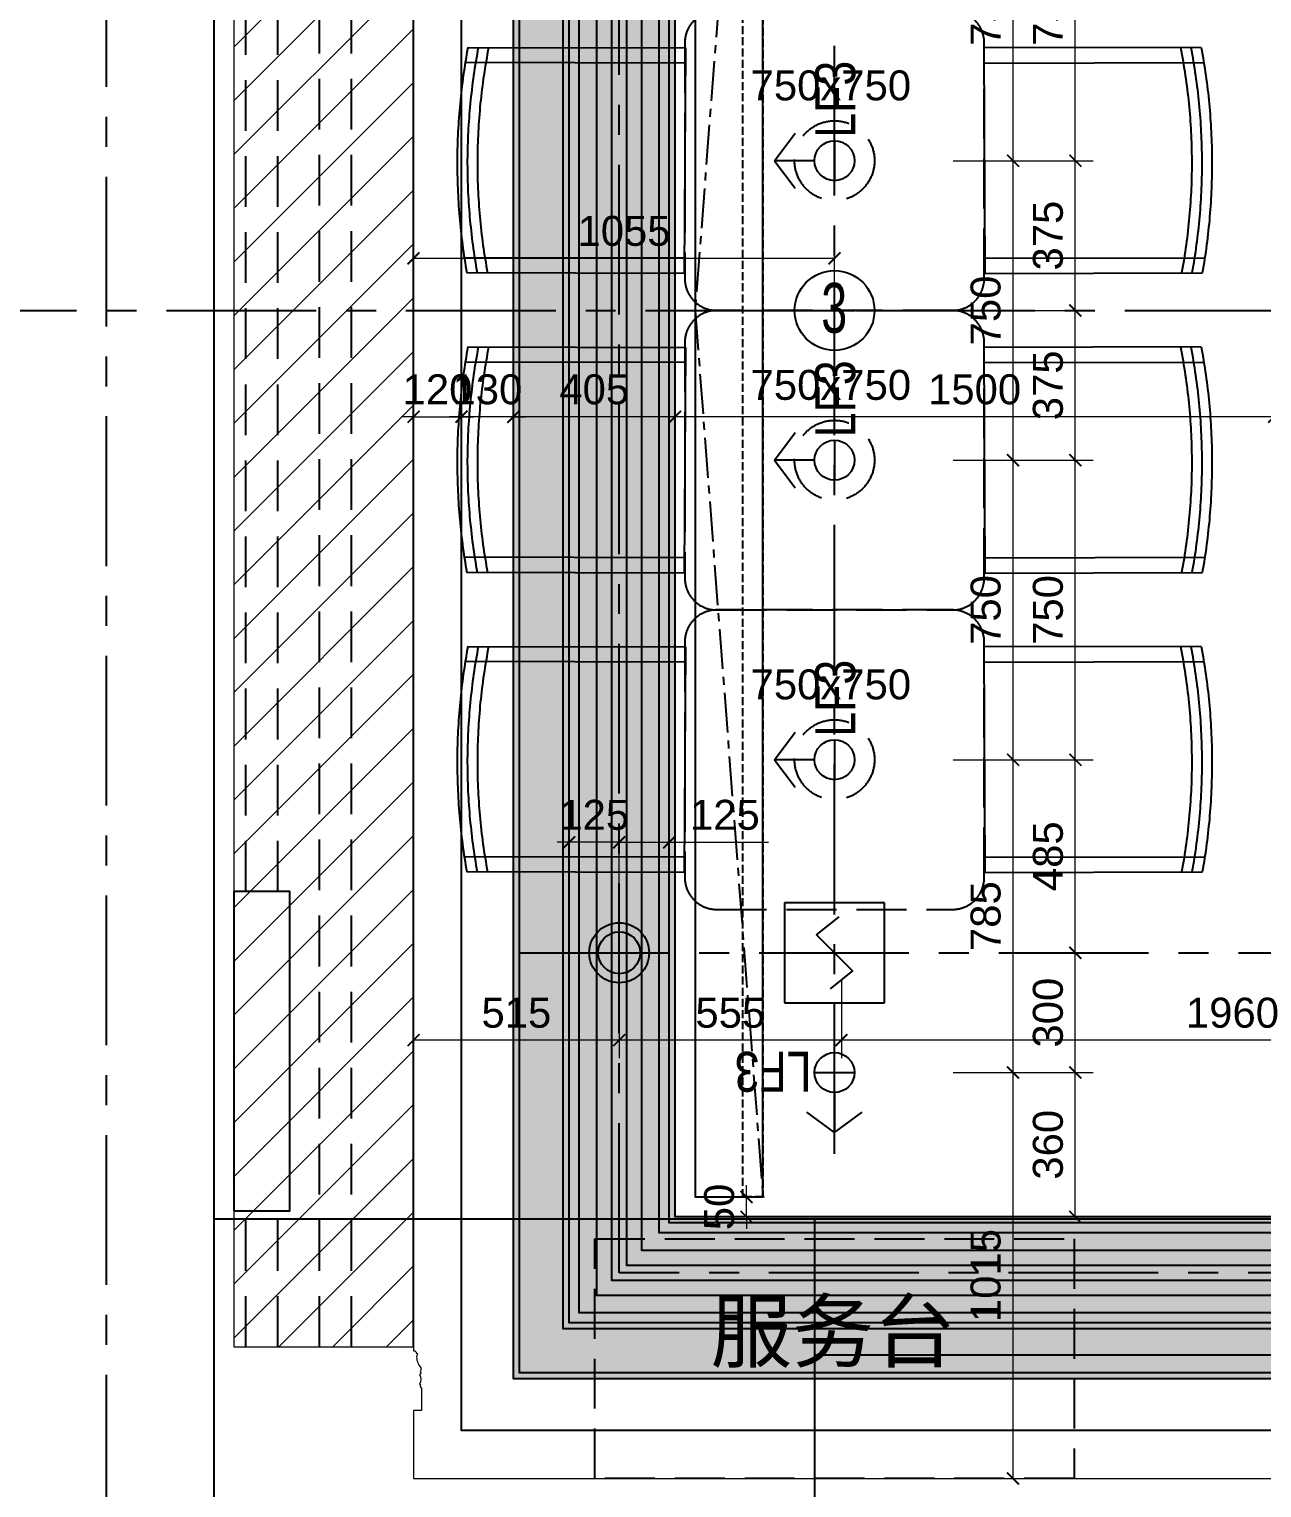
# Model space of a CAD drawing. Header units: millimetres. Extents: x -6033 to 120673, y -4970 to 90533.
# Drawn here: x 48168 to 51254, y 66417 to 70069 of the extents above; entities that cross this region are included whole.
import ezdxf
from ezdxf.enums import TextEntityAlignment as Align

# ---------------------------------------------------------------- set-up
doc = ezdxf.new("R2010")
doc.units = ezdxf.units.MM
for name, pattern in [('I-AR$0$CENTER', [2, 1.25, -0.25, 0.25, -0.25]), ('I-CEILING$0$CENTER', [2, 1.25, -0.25, 0.25, -0.25]), ('I-CEILING$0$DASH', [0.35, 0.25, -0.1]), ('I-PLAN$0$ACAD_ISO02W100', [15, 12, -3]), ('I-PLAN$0$CENTER', [2, 1.25, -0.25, 0.25, -0.25]), ('I-PLAN$0$DASH', [0.35, 0.25, -0.1]), ('I-PLAN$0$DASHED', [19.05, 12.7, -6.35]), ('I-PLAN$0$HIDDEN2', [0.1875, 0.125, -0.0625])]:
    doc.linetypes.add(name, pattern=pattern)
doc.layers.get('DefPoints').update_dxf_attribs({"color": 250})
for name, color, linetype, lineweight in [('_ACM-A-ANNO-DIMS', 2, 'Continuous', 9), ('_ACM-A-ANNO-DIMS-a', 2, 'Continuous', 18), ('_ACM-A-ANNO-DIMS-b', 2, 'Continuous', 18), ('I-AR$0$GZET_COL_GRID_1-200_轴线', 8, 'I-AR$0$CENTER', 25), ('I-AR$0$I-SCOPE', 252, 'Continuous', 35), ('I-CEILING$0$_ACM-A-DETL', 7, 'Continuous', 9), ('I-CEILING$0$_ACM-A-HACH', 251, 'Continuous', 9), ('I-PLAN$0$I-PL-WALL-FHINISH', 73, 'Continuous', 13)]:
    doc.layers.add(name, color=color, linetype=linetype, lineweight=lineweight)
for name, color, linetype in [('I-AR$0$D-BASE-WALL', 4, 'Continuous'), ('I-AR$0$I-stairs', 2, 'Continuous'), ('I-CEILING$0$0-LIGHT-RC', 1, 'Continuous'), ('I-CEILING$0$0-LIGHT-TXT', 90, 'Continuous'), ('I-CEILING$0$EQUIP-消防', 3, 'Continuous'), ('I-CEILING$0$EQUIP_喷头', 90, 'Continuous'), ('I-CEILING$0$I-GRID', 252, 'I-CEILING$0$CENTER'), ('I-CEILING$0$I-RCP', 2, 'Continuous'), ('I-CEILING$0$I-RCP-AIR', 64, 'Continuous'), ('I-CEILING$0$I-RCP-COVER', 10, 'Continuous'), ('I-CEILING$0$I-RCP-REF', 3, 'Continuous'), ('I-PLAN$0$FURN', 1, 'Continuous'), ('I-PLAN$0$I-GRID', 252, 'I-PLAN$0$CENTER'), ('I-PLAN$0$I-PL-FURN', 1, 'I-PLAN$0$DASH'), ('I-PLAN$0$I-PL-IDS-MILL', 40, 'Continuous'), ('I-PLAN$0$I-PL-LIGHT', 1, 'I-PLAN$0$HIDDEN2'), ('I-PLAN$0$ID-TEXT-HEADING-3', 3, 'Continuous'), ('I-PLAN$0$P-平面活动家具', 1, 'Continuous')]:
    doc.layers.add(name, color=color, linetype=linetype)
doc.styles.add('_ACM-G-NOTES', font='arial.ttf')
doc.styles.add('I-CEILING$0$_TEL_ATTDEF', font='GBENOR', dxfattribs={"width": 0.8, "height": 3, "bigfont": 'GBCBIG'})
doc.styles.add('I-CEILING$0$hztxt', font='ROS.shx', dxfattribs={"width": 0.7, "bigfont": 'HZTXT.shx'})
doc.styles.add('I-CEILING$0$I-CEILING$0$ar', font='arial.ttf', dxfattribs={"width": 0.8})
doc.styles.add('I-CEILING$0$I-CEILING$0$I-CEILING$0$ar', font='arial.ttf', dxfattribs={"width": 0.8})
doc.styles.add('I-CEILING$0$Standard', font='arial.ttf')
doc.styles.add('I-CEILING$0$黑体', font='simhei.ttf', dxfattribs={"height": 600})
doc.styles.add('I-PLAN$0$Arial', font='ARIALUNI.ttf')
doc.dimstyles.new('_ACM-DIM-A_30', dxfattribs={"dimscale": 30, "dimtxt": 2.5, "dimasz": 1, "dimexe": 1.5, "dimexo": 1, "dimgap": 1, "dimtad": 1, "dimdec": 0, "dimrnd": 5, "dimzin": 1, "dimdsep": 46, "dimtxsty": '_ACM-G-NOTES', "dimblk": 'ARCHTICK', "dimcen": 2.5, "dimclrd": 256, "dimclre": 256, "dimclrt": 256, "dimadec": 3, "dimazin": 0, "dimtfac": 1, "dimtdec": 0, "dimtix": 1, "dimtmove": 0, "dimatfit": 3, "dimldrblk": 'DOTSMALL', "dimfxl": 5, "dimfxlon": 1, "dimlwd": 18, "dimlwe": 18, "dimarcsym": 0})

# ---------------------------------------------------------------- blocks, each defined once
blk = doc.blocks.new('I-AR$0$海龙_1211170131')
at = {"layer": 'I-AR$0$GZET_COL_GRID_1-200_轴线', "ltscale": 300}
blk.add_line((48135, 86275), (48135, 59995), dxfattribs=at)
blk = doc.blocks.new('I-AR')
at = {"layer": 'I-AR$0$I-SCOPE'}
h = blk.add_hatch(dxfattribs=at)
h.set_pattern_fill('ANSI31', color=256, scale=200)
h.paths.add_polyline_path([(63300, 72640), (66630, 72640), (66630, 70889.4), (90600, 70890), (90600, 66390), (96650, 66390), (96650, 24876.4), (18340, 24876.4), (18340, 66390), (48090, 66390), (48090, 72640), (51400, 72640), (51400, 72649.9), (52869.5, 72649.9), (52869.5, 72640), (55240, 72640), (55240, 72790), (59460, 72790), (59460, 72640), (61830.5, 72640), (61830.5, 72649.9), (63300, 72649.9)], flags=16)
h.paths.add_polyline_path([(7330, 0), (7330, -1770), (11180, -1770), (11180, 0), (18450, 0), (18450, 2900), (27550, 2900), (27550, 18090), (37037.3, 18090), (37037.3, 17350), (96200, 17350), (96200, 18120), (114640, 18120), (114640, 84500), (0, 84500), (0, 0)])
at = {"layer": 'I-AR$0$D-BASE-WALL'}
blk.add_line((48630, 70870), (48630, 66390), dxfattribs=at)
at = {"layer": 'I-AR$0$I-stairs'}
for p, q in [((48630, 67090), (66100, 67090)), ((50135, 66390), (50135, 67090)), ((50135, 66750), (53295, 66750))]:
    blk.add_line(p, q, dxfattribs=at)
at = {"layer": 'I-AR$0$GZET_COL_GRID_1-200_轴线'}
blk.add_blockref('I-AR$0$海龙_1211170131', (225, 225), dxfattribs=at)
blk = doc.blocks.new('I-PLAN$0$091116-BRASSERIE$0$Floor_03$0$Y_03_Floor$0$3rd-Floor-rest$0$A$C41AE3FBC')
at = {"layer": 'I-PLAN$0$I-PL-FURN', "ltscale": 500}
for p, q in [((-9.62, -6), (-9.62, 15.76)), ((9.62, -6.06), (9.62, 15.7))]:
    blk.add_line(p, q, dxfattribs=at)
blk.add_lwpolyline([(11.12, 15.38), (11.12, -6.06), (-11.12, -6), (-11.12, 15.44)], dxfattribs=at)
for centre, radius, start, end in [((-0.15, -45.9), 62.31, 79.5796, 100.1371), ((-0.15, -45.25), 60.66, 79.2974, 100.4193), ((-0.14, -44.6), 59.02, 78.9991, 100.7176)]:
    blk.add_arc(centre, radius, start, end, dxfattribs=at)
blk = doc.blocks.new('I-PLAN')
at = {"layer": 'I-PLAN$0$I-GRID', "ltscale": 300}
blk.add_lwpolyline([(47311.1, 69365), (67518.9, 69365)], dxfattribs=at)
at = {"layer": 'I-PLAN$0$I-PL-FURN', "ltscale": 500}
for points in [[(49889.2, 69365), (50479.2, 69365, 0.414214), (50559.2, 69445), (50559.2, 70035, 0.414214), (50479.2, 70115), (49889.2, 70115, 0.414214), (49809.2, 70035), (49809.2, 69445, 0.414214)], [(49889.2, 68615), (50479.2, 68615, 0.414214), (50559.2, 68695), (50559.2, 69285, 0.414214), (50479.2, 69365), (49889.2, 69365, 0.414214), (49809.2, 69285), (49809.2, 68695, 0.414214)], [(49889.2, 67865), (50479.2, 67865, 0.414214), (50559.2, 67945), (50559.2, 68535, 0.414214), (50479.2, 68615), (49889.2, 68615, 0.414214), (49809.2, 68535), (49809.2, 67945, 0.414214)]]:
    blk.add_lwpolyline(points, format="xyb", close=True, dxfattribs=at)
blk.add_lwpolyline([(50784.2, 66440), (49584.2, 66440), (49584.2, 67040), (50784.2, 67040)], close=True, dxfattribs=at)
at = {"layer": 'I-PLAN$0$I-PL-IDS-MILL'}
blk.add_lwpolyline([(49129.9, 66770), (49129.9, 71960)], dxfattribs=at)
blk.add_lwpolyline([(48680, 67110), (48820, 67110), (48820, 67910), (48680, 67910)], close=True, dxfattribs=at)
at = {"layer": 'I-PLAN$0$I-PL-LIGHT', "linetype": 'I-PLAN$0$DASHED', "ltscale": 10}
for p, q in [((48894.8, 66770), (48894.8, 71960)), ((48974.8, 66770), (48974.8, 71960)), ((48709.8, 67910), (48709.8, 70820)), ((48789.8, 67910), (48789.8, 70820)), ((48709.8, 66770), (48709.8, 67110)), ((48789.8, 66770), (48789.8, 67110))]:
    blk.add_line(p, q, dxfattribs=at)
for centre in [(50184.2, 69740), (50184.2, 68990), (50184.2, 68240)]:
    blk.add_circle(centre, 100, dxfattribs=at)
at = {"layer": 'I-PLAN$0$I-PL-WALL-FHINISH'}
blk.add_lwpolyline([(48680, 70820), (48680, 66770), (49129.9, 66770), (49129.9, 66760), (49133.9, 66760, 0.262247), (49136.9, 66756.4), (49136.9, 66754, -0.824383), (49137.9, 66748.1, 0.186128), (49146.5, 66719.8, -0.282378), (49147, 66707.5, -0.636149), (49145, 66700.4, -0.284819), (49145, 66676.5, -0.623496), (49147, 66671.8, 0.37825), (49150, 66667), (49150, 66610), (49130, 66610), (49130, 66440)], format="xyb", dxfattribs=at)
blk.add_lwpolyline([(49130, 66440), (51415, 66440)], dxfattribs=at)
at = {"layer": 'I-PLAN$0$P-平面活动家具', "yscale": 25.39999999990686}
for p, xscale, zscale, rotation in [((49656.1, 69740.4), 25.39999999990686, 25.39999999990686, 89.85835853881424), ((50712.4, 69740.4), -25.39999999990686, 25.39999999990687, 270.1416414611858), ((49656.1, 68990.4), 25.39999999990686, 25.39999999990686, 89.85835853881424), ((50712.4, 68990.4), -25.39999999990686, 25.39999999990687, 270.1416414611858), ((49656.1, 68240.4), 25.39999999990686, 25.39999999990686, 89.85835853881424), ((50712.4, 68240.4), -25.39999999990686, 25.39999999990687, 270.1416414611858)]:
    blk.add_blockref('I-PLAN$0$091116-BRASSERIE$0$Floor_03$0$Y_03_Floor$0$3rd-Floor-rest$0$A$C41AE3FBC', p, dxfattribs=dict(at, xscale=xscale, zscale=zscale, rotation=rotation))
at = {"layer": 'I-PLAN$0$FURN', "linetype": 'I-PLAN$0$ACAD_ISO02W100', "char_height": 75, "attachment_point": 1, "style": 'I-PLAN$0$Arial'}
for insert in [(49974, 69966.2), (49974, 69216.2), (49974, 68466.2)]:
    blk.add_mtext_dynamic_manual_height_columns('750x750', width=181404.2, gutter_width=600, heights=[131.5], dxfattribs=dict(at, insert=insert))
at = {"layer": 'I-PLAN$0$ID-TEXT-HEADING-3', "insert": (49873.5, 66883.8), "char_height": 150, "attachment_point": 1, "style": 'I-PLAN$0$Arial'}
blk.add_mtext_dynamic_manual_height_columns('{\\fArial Unicode MS|b0|i0|c134|p34;服务台}', width=151170.167, gutter_width=500, heights=[109.5], dxfattribs=at)
blk = doc.blocks.new('I-CEILING$0$K_09291619781205193186')
at = {"layer": 'I-CEILING$0$0-LIGHT-RC'}
for p, q in [((0, 150), (-69.1, 98.8)), ((0, 50), (0, 150)), ((0, 150), (69.1, 98.8)), ((50, 0), (-50, 0))]:
    blk.add_line(p, q, dxfattribs=at)
blk.add_circle((0, 0), 50, dxfattribs=at)
at = {"layer": 'I-CEILING$0$0-LIGHT-TXT', "style": 'I-CEILING$0$I-CEILING$0$ar', "width": 0.8}
blk.add_text('LF3', height=100, dxfattribs=at).set_placement((57.6, -52))
blk = doc.blocks.new('I-CEILING$0$I-CEILING$0$K_09291619781205193186')
at = {"layer": 'I-CEILING$0$0-LIGHT-RC'}
for p, q in [((0, 150), (-69.1, 98.8)), ((0, 50), (0, 150)), ((0, 150), (69.1, 98.8)), ((50, 0), (-50, 0))]:
    blk.add_line(p, q, dxfattribs=at)
blk.add_circle((0, 0), 50, dxfattribs=at)
at = {"layer": 'I-CEILING$0$0-LIGHT-TXT', "style": 'I-CEILING$0$I-CEILING$0$I-CEILING$0$ar', "width": 0.8}
blk.add_text('LF3', height=100, dxfattribs=at).set_placement((57.6, -52))
blk = doc.blocks.new('I-CEILING$0$R626')
for p, q in [((-250, 250), (-250, -250)), ((250, 250), (-250, 250)), ((250, -250), (250, 250)), ((-90, 90), (22.5, 180)), ((0, 0), (-90, 90)), ((0, 0), (90, -90)), ((90, -90), (-22.5, -180)), ((-250, -250), (250, -250))]:
    blk.add_line(p, q)
at = {"style": 'I-CEILING$0$Standard', "flags": 1}
blk.add_attdef('A', text='', height=0.009, dxfattribs=at).set_placement((0, 0), align=Align.MIDDLE_CENTER)
blk = doc.blocks.new('I-CEILING$0$A$C81734cc7')
at = {"layer": 'I-CEILING$0$_ACM-A-DETL'}
h = blk.add_hatch(color=256, dxfattribs=at)
edge = h.paths.add_edge_path()
edge.add_arc((0, 0), 52.5, 0, 360)
for radius in [75, 52.5]:
    blk.add_circle((0, 0), radius)
blk = doc.blocks.new('I-CEILING$0$$equip_U$00000441(DESKTOP-CO1PE1H)')
blk.add_circle((0, 0), 0.4)
at = {"color": 1, "style": 'I-CEILING$0$hztxt', "width": 0.7}
blk.add_text('3', height=0.5, dxfattribs=at).set_placement((-0.003, 0.027), align=Align.MIDDLE)
blk = doc.blocks.new('I-CEILING')
at = {"layer": 'I-CEILING$0$_ACM-A-HACH'}
h = blk.add_hatch(dxfattribs=at)
h.set_pattern_fill('AR-SAND', color=256, scale=2.5)
h.paths.add_polyline_path([(49785, 71635), (65255, 71635), (65255, 67095), (49785, 67095)], flags=16)
h.paths.add_polyline_path([(49380, 72040), (65660, 72040), (65660, 66690), (49380, 66690)])
h = blk.add_hatch(dxfattribs=at)
h.set_pattern_fill('ANSI31', color=256, scale=30)
h.set_pattern_definition([(45, (449664.61, 625379.94), (-67.351921, 67.351921), [])])
h.paths.add_polyline_path([(48680, 71620), (48820, 71620), (48820, 70820), (48680, 70820), (48679.9, 66770), (49129.9, 66770), (49130, 71960), (48680, 71960)])
blk.add_lwpolyline([(48680, 71620), (48820, 71620), (48820, 70820), (48680, 70820), (48679.9, 66770), (49129.9, 66770), (49130, 71960), (48680, 71960), (48680, 71620)], dxfattribs=at)
at = {"layer": 'I-CEILING$0$I-GRID', "ltscale": 300}
for p, q in [((50184.2, 67252.8), (50184.2, 71689)), ((49395.4, 67756.6), (65155.5, 67756.6))]:
    blk.add_line(p, q, dxfattribs=at)
blk.add_lwpolyline([(49645, 71775), (65395, 71775), (65395, 66955), (49645, 66955)], close=True, dxfattribs=at)
at = {"layer": 'I-CEILING$0$I-RCP'}
blk.add_lwpolyline([(49250, 72170), (65790, 72170), (65790, 66560), (49250, 66560)], close=True, dxfattribs=at)
at = {"layer": 'I-CEILING$0$I-RCP-AIR'}
for points in [[(49545, 71875), (65495, 71875), (65495, 66855), (49545, 66855)], [(49588.7, 71831.3), (65451.3, 71831.3), (65451.3, 66898.7), (49588.7, 66898.7)], [(49626.3, 71793.7), (65413.7, 71793.7), (65413.7, 66936.3), (49626.3, 66936.3)], [(49663.8, 71756.2), (65376.2, 71756.2), (65376.2, 66973.8), (49663.8, 66973.8)], [(49701.3, 71718.7), (65338.7, 71718.7), (65338.7, 67011.3), (49701.3, 67011.3)], [(49745, 71675), (65295, 71675), (65295, 67055), (49745, 67055)]]:
    blk.add_lwpolyline(points, close=True, dxfattribs=at)
at = {"layer": 'I-CEILING$0$I-RCP-AIR', "linetype": 'I-CEILING$0$CENTER', "ltscale": 80}
blk.add_lwpolyline([(50005, 71585), (49835, 69365), (50005, 67145)], dxfattribs=at)
at = {"layer": 'I-CEILING$0$I-RCP-AIR', "color": 8, "linetype": 'I-CEILING$0$DASH', "ltscale": 80}
blk.add_lwpolyline([(49955, 71585), (50005, 71585), (50005, 67145), (49955, 67145)], close=True, dxfattribs=at)
at = {"layer": 'I-CEILING$0$I-RCP-COVER'}
for points in [[(49380, 72040), (65660, 72040), (65660, 66690), (49380, 66690)], [(49395, 72025), (65645, 72025), (65645, 66705), (49395, 66705)], [(49505, 71915), (65535, 71915), (65535, 66815), (49505, 66815)], [(49520, 71900), (65520, 71900), (65520, 66830), (49520, 66830)], [(49770, 71650), (65270, 71650), (65270, 67080), (49770, 67080)], [(49785, 71635), (65255, 71635), (65255, 67095), (49785, 67095)], [(50005, 71585), (49835, 71585), (49835, 67145), (50005, 67145)]]:
    blk.add_lwpolyline(points, close=True, dxfattribs=at)
for name, p, rotation in [('I-CEILING$0$K_09291619781205193186', (50184.2, 69740), 90), ('I-CEILING$0$K_09291619781205193186', (50184.2, 68990), 90), ('I-CEILING$0$K_09291619781205193186', (50184.2, 68240), 90), ('I-CEILING$0$I-CEILING$0$K_09291619781205193186', (50184.2, 67456.6), 180)]:
    blk.add_blockref(name, p, dxfattribs=dict(rotation=rotation))
at = {"layer": 'I-CEILING$0$EQUIP-消防', "xscale": 0.5, "yscale": 0.5, "zscale": 0.5}
blk.add_blockref('I-CEILING$0$R626', (50184.2, 67756.6), dxfattribs=at)
at = {"layer": 'I-CEILING$0$EQUIP_喷头'}
blk.add_blockref('I-CEILING$0$A$C81734cc7', (49645, 67756.6), dxfattribs=at)
at = {"layer": 'I-CEILING$0$I-RCP-REF', "color": 1, "linetype": 'Continuous'}
ref = blk.add_blockref('I-CEILING$0$$equip_U$00000441(DESKTOP-CO1PE1H)', (50184.2, 69364.9), dxfattribs=dict(at, xscale=249.9999999999999, yscale=249.9999999999999, zscale=249.9999999999999))
ref.add_attrib('$TEXT$', 'REMARK', dxfattribs={"layer": 'I-CEILING$0$0-LIGHT-RC', "color": 7, "height": 0.005, "style": 'I-CEILING$0$_TEL_ATTDEF'}).set_placement((50184.2, 69364.9), align=Align.MIDDLE_CENTER)
at = {"layer": 'I-CEILING$0$I-RCP-AIR', "style": 'I-CEILING$0$黑体'}
for tag, p in [('R', (61966.4, 71748.9)), ('R', (61966.4, 66925.2)), ('R', (51736.1, 63924.8)), ('R', (62976.1, 63924.8)), ('S', (56433.6, 63065))]:
    blk.add_attdef(tag, text='', height=100, dxfattribs=at).set_placement(p, align=Align.MIDDLE_CENTER)
blk = doc.blocks.new('_ArchTick')
at = {"color": 2, "linetype": 'ByBlock', "const_width": 0.15}
blk.add_lwpolyline([(-0.5, -0.5), (0.5, 0.5)], dxfattribs=at)
blk = doc.blocks.new('*D50')
at = {"layer": '_ACM-A-ANNO-DIMS', "lineweight": 18, "transparency": 16777216}
for p, q in [((49380, 69248.8), (49380, 69053.8)), ((49785, 69248.8), (49785, 69053.8)), ((49785, 69098.8), (49380, 69098.8))]:
    blk.add_line(p, q, dxfattribs=at)
at = {"layer": 'DefPoints', "color": 0, "transparency": 16777216}
for p in [(49380, 69365), (49785, 69365), (49380, 69098.8)]:
    blk.add_point(p, dxfattribs=at)
at = {"layer": '_ACM-A-ANNO-DIMS', "lineweight": 18, "transparency": 16777216, "xscale": 30, "yscale": 30, "zscale": 30, "rotation": 180}
blk.add_blockref('_ArchTick', (49380, 69098.8), dxfattribs=at)
at = {"layer": '_ACM-A-ANNO-DIMS', "lineweight": 18, "transparency": 16777216, "xscale": 30, "yscale": 30, "zscale": 30}
blk.add_blockref('_ArchTick', (49785, 69098.8), dxfattribs=at)
at = {"layer": '_ACM-A-ANNO-DIMS', "transparency": 16777216, "insert": (49582.5, 69167.1), "char_height": 75, "attachment_point": 5, "style": '_ACM-G-NOTES'}
blk.add_mtext('405', dxfattribs=at)
blk = doc.blocks.new('_DotSmall')
at = {"color": 0, "linetype": 'ByBlock', "const_width": 0.5}
blk.add_lwpolyline([(-0.0625, 0, 1), (0.0625, 0, 1)], format="xyb", close=True, dxfattribs=at)
blk = doc.blocks.new('*D51')
at = {"layer": '_ACM-A-ANNO-DIMS', "lineweight": 18, "transparency": 16777216}
for p, q in [((49785, 69248.8), (49785, 69053.8)), ((51285, 69248.8), (51285, 69053.8)), ((51285, 69098.8), (49785, 69098.8))]:
    blk.add_line(p, q, dxfattribs=at)
at = {"layer": 'DefPoints', "color": 0, "transparency": 16777216}
for p in [(49785, 69365), (51285, 69365), (49785, 69098.8)]:
    blk.add_point(p, dxfattribs=at)
at = {"layer": '_ACM-A-ANNO-DIMS', "lineweight": 18, "transparency": 16777216, "xscale": 30, "yscale": 30, "zscale": 30, "rotation": 180}
blk.add_blockref('_ArchTick', (49785, 69098.8), dxfattribs=at)
at = {"layer": '_ACM-A-ANNO-DIMS', "lineweight": 18, "transparency": 16777216, "xscale": 30, "yscale": 30, "zscale": 30}
blk.add_blockref('_ArchTick', (51285, 69098.8), dxfattribs=at)
at = {"layer": '_ACM-A-ANNO-DIMS', "transparency": 16777216, "insert": (50535, 69167.1), "char_height": 75, "attachment_point": 5, "style": '_ACM-G-NOTES'}
blk.add_mtext('1500', dxfattribs=at)
blk = doc.blocks.new('*D77')
at = {"layer": '_ACM-A-ANNO-DIMS', "lineweight": 18, "transparency": 16777216}
for p, q in [((49130, 69248.8), (49130, 69053.8)), ((49250, 69248.8), (49250, 69053.8)), ((49130, 69098.8), (49100, 69098.8)), ((49130, 69098.8), (49250, 69098.8)), ((49250, 69098.8), (49280, 69098.8))]:
    blk.add_line(p, q, dxfattribs=at)
at = {"layer": 'DefPoints', "color": 0, "transparency": 16777216}
for p in [(49130, 69365), (49250, 69365), (49250, 69098.8)]:
    blk.add_point(p, dxfattribs=at)
at = {"layer": '_ACM-A-ANNO-DIMS', "lineweight": 18, "transparency": 16777216, "xscale": 30, "yscale": 30, "zscale": 30}
blk.add_blockref('_ArchTick', (49130, 69098.8), dxfattribs=at)
at = {"layer": '_ACM-A-ANNO-DIMS', "lineweight": 18, "transparency": 16777216, "xscale": 30, "yscale": 30, "zscale": 30, "rotation": 180}
blk.add_blockref('_ArchTick', (49250, 69098.8), dxfattribs=at)
at = {"layer": '_ACM-A-ANNO-DIMS', "transparency": 16777216, "insert": (49190, 69167.1), "char_height": 75, "attachment_point": 5, "style": '_ACM-G-NOTES'}
blk.add_mtext('120', dxfattribs=at)
blk = doc.blocks.new('*D228')
at = {"layer": '_ACM-A-ANNO-DIMS-a', "lineweight": 18, "transparency": 16777216}
for p, q in [((50481.2, 68990), (50676.2, 68990)), ((50631.2, 68240), (50631.2, 68990)), ((50481.2, 68240), (50676.2, 68240))]:
    blk.add_line(p, q, dxfattribs=at)
at = {"layer": 'DefPoints', "color": 0, "transparency": 16777216}
for p in [(50172.9, 68990), (50631.2, 68990), (50184.2, 68240)]:
    blk.add_point(p, dxfattribs=at)
at = {"layer": '_ACM-A-ANNO-DIMS-a', "lineweight": 18, "transparency": 16777216, "xscale": 30, "yscale": 30, "zscale": 30}
for p, rotation in [((50631.2, 68990), 90), ((50631.2, 68240), 270)]:
    blk.add_blockref('_ArchTick', p, dxfattribs=dict(at, rotation=rotation))
at = {"layer": '_ACM-A-ANNO-DIMS-a', "transparency": 16777216, "insert": (50562.9, 68615), "char_height": 75, "attachment_point": 5, "rotation": 90, "style": '_ACM-G-NOTES'}
blk.add_mtext('750', dxfattribs=at)
blk = doc.blocks.new('*D225')
at = {"layer": '_ACM-A-ANNO-DIMS-a', "lineweight": 18, "transparency": 16777216}
for p, q in [((50481.2, 67456.6), (50676.2, 67456.6)), ((50631.2, 66440), (50631.2, 67456.6)), ((50481.2, 66440), (50676.2, 66440))]:
    blk.add_line(p, q, dxfattribs=at)
at = {"layer": 'DefPoints', "color": 0, "transparency": 16777216}
for p in [(50184.2, 67456.6), (50631.2, 67456.6), (50138.6, 66440)]:
    blk.add_point(p, dxfattribs=at)
at = {"layer": '_ACM-A-ANNO-DIMS-a', "lineweight": 18, "transparency": 16777216, "xscale": 30, "yscale": 30, "zscale": 30}
for p, rotation in [((50631.2, 67456.6), 90), ((50631.2, 66440), 270)]:
    blk.add_blockref('_ArchTick', p, dxfattribs=dict(at, rotation=rotation))
at = {"layer": '_ACM-A-ANNO-DIMS-a', "transparency": 16777216, "insert": (50562.9, 66948.3), "char_height": 75, "attachment_point": 5, "rotation": 90, "style": '_ACM-G-NOTES'}
blk.add_mtext('1015', dxfattribs=at)
blk = doc.blocks.new('*D229')
at = {"layer": '_ACM-A-ANNO-DIMS-a', "lineweight": 18, "transparency": 16777216}
for p, q in [((49130, 69345.5), (49130, 69540.5)), ((50184.2, 69345.5), (50184.2, 69540.5)), ((50184.2, 69495.5), (49130, 69495.5))]:
    blk.add_line(p, q, dxfattribs=at)
at = {"layer": 'DefPoints', "color": 0, "transparency": 16777216}
for p in [(49130, 69495.5), (49130, 68699.6), (50184.2, 68615)]:
    blk.add_point(p, dxfattribs=at)
at = {"layer": '_ACM-A-ANNO-DIMS-a', "lineweight": 18, "transparency": 16777216, "xscale": 30, "yscale": 30, "zscale": 30, "rotation": 180}
blk.add_blockref('_ArchTick', (49130, 69495.5), dxfattribs=at)
at = {"layer": '_ACM-A-ANNO-DIMS-a', "lineweight": 18, "transparency": 16777216, "xscale": 30, "yscale": 30, "zscale": 30}
blk.add_blockref('_ArchTick', (50184.2, 69495.5), dxfattribs=at)
at = {"layer": '_ACM-A-ANNO-DIMS-a', "transparency": 16777216, "insert": (49657.1, 69563.8), "char_height": 75, "attachment_point": 5, "style": '_ACM-G-NOTES'}
blk.add_mtext('1055', dxfattribs=at)
blk = doc.blocks.new('*D226')
at = {"layer": '_ACM-A-ANNO-DIMS-a', "lineweight": 18, "transparency": 16777216}
for p, q in [((50481.2, 68240), (50676.2, 68240)), ((50631.2, 67456.6), (50631.2, 68240)), ((50481.2, 67456.6), (50676.2, 67456.6))]:
    blk.add_line(p, q, dxfattribs=at)
at = {"layer": 'DefPoints', "color": 0, "transparency": 16777216}
for p in [(50184.2, 68240), (50631.2, 68240), (50184.2, 67456.6)]:
    blk.add_point(p, dxfattribs=at)
at = {"layer": '_ACM-A-ANNO-DIMS-a', "lineweight": 18, "transparency": 16777216, "xscale": 30, "yscale": 30, "zscale": 30}
for p, rotation in [((50631.2, 68240), 90), ((50631.2, 67456.6), 270)]:
    blk.add_blockref('_ArchTick', p, dxfattribs=dict(at, rotation=rotation))
at = {"layer": '_ACM-A-ANNO-DIMS-a', "transparency": 16777216, "insert": (50562.9, 67848.3), "char_height": 75, "attachment_point": 5, "rotation": 90, "style": '_ACM-G-NOTES'}
blk.add_mtext('785', dxfattribs=at)
blk = doc.blocks.new('*D271')
at = {"layer": '_ACM-A-ANNO-DIMS-b', "lineweight": 18, "transparency": 16777216}
for p, q in [((50637.2, 67756.6), (50832.2, 67756.6)), ((50787.2, 67456.6), (50787.2, 67756.6)), ((50637.2, 67456.6), (50832.2, 67456.6))]:
    blk.add_line(p, q, dxfattribs=at)
at = {"layer": 'DefPoints', "color": 0, "transparency": 16777216}
for p in [(50184.2, 67756.6), (50787.2, 67756.6), (50184.2, 67456.6)]:
    blk.add_point(p, dxfattribs=at)
at = {"layer": '_ACM-A-ANNO-DIMS-b', "lineweight": 18, "transparency": 16777216, "xscale": 30, "yscale": 30, "zscale": 30}
for p, rotation in [((50787.2, 67756.6), 90), ((50787.2, 67456.6), 270)]:
    blk.add_blockref('_ArchTick', p, dxfattribs=dict(at, rotation=rotation))
at = {"layer": '_ACM-A-ANNO-DIMS-b', "transparency": 16777216, "insert": (50718.9, 67606.6), "char_height": 75, "attachment_point": 5, "rotation": 90, "style": '_ACM-G-NOTES'}
blk.add_mtext('300', dxfattribs=at)
blk = doc.blocks.new('*D270')
at = {"layer": '_ACM-A-ANNO-DIMS-b', "lineweight": 18, "transparency": 16777216}
for p, q in [((50637.2, 67456.6), (50832.2, 67456.6)), ((50787.2, 67095), (50787.2, 67456.6)), ((50637.2, 67095), (50832.2, 67095))]:
    blk.add_line(p, q, dxfattribs=at)
at = {"layer": 'DefPoints', "color": 0, "transparency": 16777216}
for p in [(50184.2, 67456.6), (50787.2, 67456.6), (50201.4, 67095)]:
    blk.add_point(p, dxfattribs=at)
at = {"layer": '_ACM-A-ANNO-DIMS-b', "lineweight": 18, "transparency": 16777216, "xscale": 30, "yscale": 30, "zscale": 30}
for p, rotation in [((50787.2, 67456.6), 90), ((50787.2, 67095), 270)]:
    blk.add_blockref('_ArchTick', p, dxfattribs=dict(at, rotation=rotation))
at = {"layer": '_ACM-A-ANNO-DIMS-b', "transparency": 16777216, "insert": (50718.9, 67275.8), "char_height": 75, "attachment_point": 5, "rotation": 90, "style": '_ACM-G-NOTES'}
blk.add_mtext('360', dxfattribs=at)
blk = doc.blocks.new('*D272')
at = {"layer": '_ACM-A-ANNO-DIMS-b', "lineweight": 18, "transparency": 16777216}
for p, q in [((50637.2, 68240), (50832.2, 68240)), ((50787.2, 67756.6), (50787.2, 68240)), ((50637.2, 67756.6), (50832.2, 67756.6))]:
    blk.add_line(p, q, dxfattribs=at)
at = {"layer": 'DefPoints', "color": 0, "transparency": 16777216}
for p in [(50184.2, 68240), (50787.2, 68240), (50184.2, 67756.6)]:
    blk.add_point(p, dxfattribs=at)
at = {"layer": '_ACM-A-ANNO-DIMS-b', "lineweight": 18, "transparency": 16777216, "xscale": 30, "yscale": 30, "zscale": 30}
for p, rotation in [((50787.2, 68240), 90), ((50787.2, 67756.6), 270)]:
    blk.add_blockref('_ArchTick', p, dxfattribs=dict(at, rotation=rotation))
at = {"layer": '_ACM-A-ANNO-DIMS-b', "transparency": 16777216, "insert": (50718.9, 67998.3), "char_height": 75, "attachment_point": 5, "rotation": 90, "style": '_ACM-G-NOTES'}
blk.add_mtext('485', dxfattribs=at)
blk = doc.blocks.new('*D274')
at = {"layer": '_ACM-A-ANNO-DIMS-b', "lineweight": 18, "transparency": 16777216}
for p, q in [((50637.2, 68990), (50832.2, 68990)), ((50787.2, 68240), (50787.2, 68990)), ((50637.2, 68240), (50832.2, 68240))]:
    blk.add_line(p, q, dxfattribs=at)
at = {"layer": 'DefPoints', "color": 0, "transparency": 16777216}
for p in [(50195.7, 68990), (50787.2, 68990), (50184.2, 68240)]:
    blk.add_point(p, dxfattribs=at)
at = {"layer": '_ACM-A-ANNO-DIMS-b', "lineweight": 18, "transparency": 16777216, "xscale": 30, "yscale": 30, "zscale": 30}
for p, rotation in [((50787.2, 68990), 90), ((50787.2, 68240), 270)]:
    blk.add_blockref('_ArchTick', p, dxfattribs=dict(at, rotation=rotation))
at = {"layer": '_ACM-A-ANNO-DIMS-b', "transparency": 16777216, "insert": (50718.9, 68615), "char_height": 75, "attachment_point": 5, "rotation": 90, "style": '_ACM-G-NOTES'}
blk.add_mtext('750', dxfattribs=at)
blk = doc.blocks.new('*D273')
at = {"layer": '_ACM-A-ANNO-DIMS-b', "lineweight": 18, "transparency": 16777216}
for p, q in [((50637.2, 69740), (50832.2, 69740)), ((50787.2, 69365), (50787.2, 69740)), ((50637.2, 69365), (50832.2, 69365))]:
    blk.add_line(p, q, dxfattribs=at)
at = {"layer": 'DefPoints', "color": 0, "transparency": 16777216}
for p in [(50201.4, 69740), (50787.2, 69740), (50201.4, 69365)]:
    blk.add_point(p, dxfattribs=at)
at = {"layer": '_ACM-A-ANNO-DIMS-b', "lineweight": 18, "transparency": 16777216, "xscale": 30, "yscale": 30, "zscale": 30}
for p, rotation in [((50787.2, 69740), 90), ((50787.2, 69365), 270)]:
    blk.add_blockref('_ArchTick', p, dxfattribs=dict(at, rotation=rotation))
at = {"layer": '_ACM-A-ANNO-DIMS-b', "transparency": 16777216, "insert": (50718.9, 69552.5), "char_height": 75, "attachment_point": 5, "rotation": 90, "style": '_ACM-G-NOTES'}
blk.add_mtext('375', dxfattribs=at)
blk = doc.blocks.new('*D173')
at = {"layer": '_ACM-A-ANNO-DIMS-b', "lineweight": 18, "transparency": 16777216}
for p, q in [((49520, 67883.2), (49520, 68078.2)), ((49645, 67883.2), (49645, 68078.2)), ((49520, 68033.2), (49490, 68033.2)), ((49645, 68033.2), (49520, 68033.2)), ((49645, 68033.2), (49675, 68033.2))]:
    blk.add_line(p, q, dxfattribs=at)
at = {"layer": 'DefPoints', "color": 0, "transparency": 16777216}
for p in [(49520, 68033.2), (49520, 67756.6), (49645, 67756.6)]:
    blk.add_point(p, dxfattribs=at)
at = {"layer": '_ACM-A-ANNO-DIMS-b', "lineweight": 18, "transparency": 16777216, "xscale": 30, "yscale": 30, "zscale": 30}
blk.add_blockref('_ArchTick', (49520, 68033.2), dxfattribs=at)
at = {"layer": '_ACM-A-ANNO-DIMS-b', "lineweight": 18, "transparency": 16777216, "xscale": 30, "yscale": 30, "zscale": 30, "rotation": 180}
blk.add_blockref('_ArchTick', (49645, 68033.2), dxfattribs=at)
at = {"layer": '_ACM-A-ANNO-DIMS-b', "transparency": 16777216, "insert": (49582.5, 68101.5), "char_height": 75, "attachment_point": 5, "style": '_ACM-G-NOTES'}
blk.add_mtext('125', dxfattribs=at)
blk = doc.blocks.new('*D172')
at = {"layer": '_ACM-A-ANNO-DIMS-b', "lineweight": 18, "transparency": 16777216}
for p, q in [((49645, 67883.2), (49645, 68078.2)), ((49770, 67883.2), (49770, 68078.2)), ((49645, 68033.2), (49770, 68033.2)), ((49770, 68033.2), (50019.2, 68033.2))]:
    blk.add_line(p, q, dxfattribs=at)
at = {"layer": 'DefPoints', "color": 0, "transparency": 16777216}
for p in [(49645, 68033.2), (49645, 67756.6), (49770, 67756.6)]:
    blk.add_point(p, dxfattribs=at)
at = {"layer": '_ACM-A-ANNO-DIMS-b', "lineweight": 18, "transparency": 16777216, "xscale": 30, "yscale": 30, "zscale": 30, "rotation": 180}
blk.add_blockref('_ArchTick', (49645, 68033.2), dxfattribs=at)
at = {"layer": '_ACM-A-ANNO-DIMS-b', "lineweight": 18, "transparency": 16777216, "xscale": 30, "yscale": 30, "zscale": 30}
blk.add_blockref('_ArchTick', (49770, 68033.2), dxfattribs=at)
at = {"layer": '_ACM-A-ANNO-DIMS-b', "transparency": 16777216, "insert": (49909.6, 68101.5), "char_height": 75, "attachment_point": 5, "style": '_ACM-G-NOTES'}
blk.add_mtext('125', dxfattribs=at)
blk = doc.blocks.new('*D212')
at = {"layer": '_ACM-A-ANNO-DIMS-b', "lineweight": 18, "transparency": 16777216}
for p, q in [((50201.4, 67687.7), (50201.4, 67492.7)), ((52160, 67687.7), (52160, 67492.7)), ((52160, 67537.7), (50201.4, 67537.7))]:
    blk.add_line(p, q, dxfattribs=at)
at = {"layer": 'DefPoints', "color": 0, "transparency": 16777216}
for p in [(50201.4, 67756.6), (52160, 67756.6), (50201.4, 67537.7)]:
    blk.add_point(p, dxfattribs=at)
at = {"layer": '_ACM-A-ANNO-DIMS-b', "lineweight": 18, "transparency": 16777216, "xscale": 30, "yscale": 30, "zscale": 30, "rotation": 180}
blk.add_blockref('_ArchTick', (50201.4, 67537.7), dxfattribs=at)
at = {"layer": '_ACM-A-ANNO-DIMS-b', "lineweight": 18, "transparency": 16777216, "xscale": 30, "yscale": 30, "zscale": 30}
blk.add_blockref('_ArchTick', (52160, 67537.7), dxfattribs=at)
at = {"layer": '_ACM-A-ANNO-DIMS-b', "transparency": 16777216, "insert": (51180.7, 67606), "char_height": 75, "attachment_point": 5, "style": '_ACM-G-NOTES'}
blk.add_mtext('1960', dxfattribs=at)
blk = doc.blocks.new('*D213')
at = {"layer": '_ACM-A-ANNO-DIMS-b', "lineweight": 18, "transparency": 16777216}
for p, q in [((49645, 67687.7), (49645, 67492.7)), ((50201.4, 67687.7), (50201.4, 67492.7)), ((50201.4, 67537.7), (49645, 67537.7))]:
    blk.add_line(p, q, dxfattribs=at)
at = {"layer": 'DefPoints', "color": 0, "transparency": 16777216}
for p in [(49645, 67756.6), (50201.4, 67756.6), (49645, 67537.7)]:
    blk.add_point(p, dxfattribs=at)
at = {"layer": '_ACM-A-ANNO-DIMS-b', "lineweight": 18, "transparency": 16777216, "xscale": 30, "yscale": 30, "zscale": 30, "rotation": 180}
blk.add_blockref('_ArchTick', (49645, 67537.7), dxfattribs=at)
at = {"layer": '_ACM-A-ANNO-DIMS-b', "lineweight": 18, "transparency": 16777216, "xscale": 30, "yscale": 30, "zscale": 30}
blk.add_blockref('_ArchTick', (50201.4, 67537.7), dxfattribs=at)
at = {"layer": '_ACM-A-ANNO-DIMS-b', "transparency": 16777216, "insert": (49923.2, 67605.9), "char_height": 75, "attachment_point": 5, "style": '_ACM-G-NOTES'}
blk.add_mtext('555', dxfattribs=at)
blk = doc.blocks.new('*D214')
at = {"layer": '_ACM-A-ANNO-DIMS-b', "lineweight": 18, "transparency": 16777216}
for p, q in [((49130, 67687.7), (49130, 67492.7)), ((49645, 67687.7), (49645, 67492.7)), ((49645, 67537.7), (49130, 67537.7))]:
    blk.add_line(p, q, dxfattribs=at)
at = {"layer": 'DefPoints', "color": 0, "transparency": 16777216}
for p in [(49130, 67756.6), (49645, 67756.6), (49130, 67537.7)]:
    blk.add_point(p, dxfattribs=at)
at = {"layer": '_ACM-A-ANNO-DIMS-b', "lineweight": 18, "transparency": 16777216, "xscale": 30, "yscale": 30, "zscale": 30, "rotation": 180}
blk.add_blockref('_ArchTick', (49130, 67537.7), dxfattribs=at)
at = {"layer": '_ACM-A-ANNO-DIMS-b', "lineweight": 18, "transparency": 16777216, "xscale": 30, "yscale": 30, "zscale": 30}
blk.add_blockref('_ArchTick', (49645, 67537.7), dxfattribs=at)
at = {"layer": '_ACM-A-ANNO-DIMS-b', "transparency": 16777216, "insert": (49387.5, 67606), "char_height": 75, "attachment_point": 5, "style": '_ACM-G-NOTES'}
blk.add_mtext('515', dxfattribs=at)
blk = doc.blocks.new('*D231')
at = {"layer": '_ACM-A-ANNO-DIMS-a', "lineweight": 18, "transparency": 16777216}
for p, q in [((50481.2, 70490), (50676.2, 70490)), ((50631.2, 69740), (50631.2, 70490)), ((50481.2, 69740), (50676.2, 69740))]:
    blk.add_line(p, q, dxfattribs=at)
at = {"layer": 'DefPoints', "color": 0, "transparency": 16777216}
for p in [(50150.3, 70490), (50631.2, 70490), (50161.6, 69740)]:
    blk.add_point(p, dxfattribs=at)
at = {"layer": '_ACM-A-ANNO-DIMS-a', "lineweight": 18, "transparency": 16777216, "xscale": 30, "yscale": 30, "zscale": 30}
for p, rotation in [((50631.2, 70490), 90), ((50631.2, 69740), 270)]:
    blk.add_blockref('_ArchTick', p, dxfattribs=dict(at, rotation=rotation))
at = {"layer": '_ACM-A-ANNO-DIMS-a', "transparency": 16777216, "insert": (50562.9, 70115), "char_height": 75, "attachment_point": 5, "rotation": 90, "style": '_ACM-G-NOTES'}
blk.add_mtext('750', dxfattribs=at)
blk = doc.blocks.new('*D232')
at = {"layer": '_ACM-A-ANNO-DIMS-a', "lineweight": 18, "transparency": 16777216}
for p, q in [((50481.2, 69740), (50676.2, 69740)), ((50631.2, 68990), (50631.2, 69740)), ((50481.2, 68990), (50676.2, 68990))]:
    blk.add_line(p, q, dxfattribs=at)
at = {"layer": 'DefPoints', "color": 0, "transparency": 16777216}
for p in [(50161.6, 69740), (50631.2, 69740), (50172.9, 68990)]:
    blk.add_point(p, dxfattribs=at)
at = {"layer": '_ACM-A-ANNO-DIMS-a', "lineweight": 18, "transparency": 16777216, "xscale": 30, "yscale": 30, "zscale": 30}
for p, rotation in [((50631.2, 69740), 90), ((50631.2, 68990), 270)]:
    blk.add_blockref('_ArchTick', p, dxfattribs=dict(at, rotation=rotation))
at = {"layer": '_ACM-A-ANNO-DIMS-a', "transparency": 16777216, "insert": (50562.9, 69365), "char_height": 75, "attachment_point": 5, "rotation": 90, "style": '_ACM-G-NOTES'}
blk.add_mtext('750', dxfattribs=at)
blk = doc.blocks.new('*D275')
at = {"layer": '_ACM-A-ANNO-DIMS-b', "lineweight": 18, "transparency": 16777216}
for p, q in [((50637.2, 69365), (50832.2, 69365)), ((50787.2, 68990), (50787.2, 69365)), ((50637.2, 68990), (50832.2, 68990))]:
    blk.add_line(p, q, dxfattribs=at)
at = {"layer": 'DefPoints', "color": 0, "transparency": 16777216}
for p in [(50201.4, 69365), (50787.2, 69365), (50195.7, 68990)]:
    blk.add_point(p, dxfattribs=at)
at = {"layer": '_ACM-A-ANNO-DIMS-b', "lineweight": 18, "transparency": 16777216, "xscale": 30, "yscale": 30, "zscale": 30}
for p, rotation in [((50787.2, 69365), 90), ((50787.2, 68990), 270)]:
    blk.add_blockref('_ArchTick', p, dxfattribs=dict(at, rotation=rotation))
at = {"layer": '_ACM-A-ANNO-DIMS-b', "transparency": 16777216, "insert": (50718.9, 69177.5), "char_height": 75, "attachment_point": 5, "rotation": 90, "style": '_ACM-G-NOTES'}
blk.add_mtext('375', dxfattribs=at)
blk = doc.blocks.new('*D268')
at = {"layer": '_ACM-A-ANNO-DIMS-b', "lineweight": 18, "transparency": 16777216}
for p, q in [((50637.2, 70490), (50832.2, 70490)), ((50787.2, 69740), (50787.2, 70490)), ((50637.2, 69740), (50832.2, 69740))]:
    blk.add_line(p, q, dxfattribs=at)
at = {"layer": 'DefPoints', "color": 0, "transparency": 16777216}
for p in [(50201.4, 70490), (50787.2, 70490), (50201.4, 69740)]:
    blk.add_point(p, dxfattribs=at)
at = {"layer": '_ACM-A-ANNO-DIMS-b', "lineweight": 18, "transparency": 16777216, "xscale": 30, "yscale": 30, "zscale": 30}
for p, rotation in [((50787.2, 70490), 90), ((50787.2, 69740), 270)]:
    blk.add_blockref('_ArchTick', p, dxfattribs=dict(at, rotation=rotation))
at = {"layer": '_ACM-A-ANNO-DIMS-b', "transparency": 16777216, "insert": (50718.9, 70115), "char_height": 75, "attachment_point": 5, "rotation": 90, "style": '_ACM-G-NOTES'}
blk.add_mtext('750', dxfattribs=at)
blk = doc.blocks.new('*D253')
at = {"layer": '_ACM-A-ANNO-DIMS-b', "lineweight": 18, "transparency": 16777216}
for p, q in [((49964, 67145), (49964, 67175)), ((49865, 67145), (50009, 67145)), ((49964, 67095), (49964, 67145)), ((49865, 67095), (50009, 67095)), ((49964, 67095), (49964, 67065))]:
    blk.add_line(p, q, dxfattribs=at)
at = {"layer": 'DefPoints', "color": 0, "transparency": 16777216}
for p in [(49835, 67145), (49964, 67145), (49835, 67095)]:
    blk.add_point(p, dxfattribs=at)
at = {"layer": '_ACM-A-ANNO-DIMS-b', "lineweight": 18, "transparency": 16777216, "xscale": 30, "yscale": 30, "zscale": 30}
for p, rotation in [((49964, 67145), 270), ((49964, 67095), 90)]:
    blk.add_blockref('_ArchTick', p, dxfattribs=dict(at, rotation=rotation))
at = {"layer": '_ACM-A-ANNO-DIMS-b', "transparency": 16777216, "insert": (49895.7, 67120), "char_height": 75, "attachment_point": 5, "rotation": 90, "style": '_ACM-G-NOTES'}
blk.add_mtext('50', dxfattribs=at)
blk = doc.blocks.new('*D255')
at = {"layer": '_ACM-A-ANNO-DIMS', "lineweight": 18, "transparency": 16777216}
for p, q in [((49250, 69248.8), (49250, 69053.8)), ((49380, 69248.8), (49380, 69053.8)), ((49250, 69098.8), (49220, 69098.8)), ((49380, 69098.8), (49250, 69098.8)), ((49380, 69098.8), (49410, 69098.8))]:
    blk.add_line(p, q, dxfattribs=at)
at = {"layer": 'DefPoints', "color": 0, "transparency": 16777216}
for p in [(49250, 69365), (49380, 69365), (49250, 69098.8)]:
    blk.add_point(p, dxfattribs=at)
at = {"layer": '_ACM-A-ANNO-DIMS', "lineweight": 18, "transparency": 16777216, "xscale": 30, "yscale": 30, "zscale": 30}
blk.add_blockref('_ArchTick', (49250, 69098.8), dxfattribs=at)
at = {"layer": '_ACM-A-ANNO-DIMS', "lineweight": 18, "transparency": 16777216, "xscale": 30, "yscale": 30, "zscale": 30, "rotation": 180}
blk.add_blockref('_ArchTick', (49380, 69098.8), dxfattribs=at)
at = {"layer": '_ACM-A-ANNO-DIMS', "transparency": 16777216, "insert": (49315, 69167.1), "char_height": 75, "attachment_point": 5, "style": '_ACM-G-NOTES'}
blk.add_mtext('130', dxfattribs=at)

msp = doc.modelspace()

# ---------------------------------------------------------------- block references
for name in ['I-AR', 'I-PLAN']:
    msp.add_blockref(name, (0, 0))

# ---------------------------------------------------------------- next in the draw order: block references
msp.add_blockref('I-CEILING', (0, 0))

# ---------------------------------------------------------------- next in the draw order: dimensions: what is measured, and where the dimension line sits
at = {"layer": '_ACM-A-ANNO-DIMS'}
for base, p1, p2, picture, middle in [((49250, 69098.8), (49130, 69365), (49250, 69365), '*D77', (49190, 69167.1)), ((49250, 69098.8), (49380, 69365), (49250, 69365), '*D255', (49315, 69167.1)), ((49380, 69098.8), (49785, 69365), (49380, 69365), '*D50', (49582.5, 69167.1)), ((49785, 69098.8), (51285, 69365), (49785, 69365), '*D51', (50535, 69167.1))]:
    dim = msp.add_linear_dim(base=base, p1=p1, p2=p2, dimstyle='_ACM-DIM-A_30', dxfattribs=at)
    dim.commit()
    dim.dimension.update_dxf_attribs({"geometry": picture, "text_midpoint": middle})
at = {"layer": '_ACM-A-ANNO-DIMS-a'}
for base, p1, p2, picture, middle in [((50631.2, 70490), (50161.6, 69740), (50150.3, 70490), '*D231', (50562.9, 70115)), ((50631.2, 69740), (50172.9, 68990), (50161.6, 69740), '*D232', (50562.9, 69365)), ((50631.2, 68990), (50184.2, 68240), (50172.9, 68990), '*D228', (50562.9, 68615)), ((50631.2, 68240), (50184.2, 67456.6), (50184.2, 68240), '*D226', (50562.9, 67848.3)), ((50631.2, 67456.6), (50138.6, 66440), (50184.2, 67456.6), '*D225', (50562.9, 66948.3))]:
    dim = msp.add_linear_dim(base=base, p1=p1, p2=p2, angle=90, dimstyle='_ACM-DIM-A_30', override={"dimzin": 8}, dxfattribs=at)
    dim.commit()
    dim.dimension.update_dxf_attribs({"geometry": picture, "text_midpoint": middle})
dim = msp.add_linear_dim(base=(49130, 69495.5), p1=(50184.2, 68615), p2=(49130, 68699.6), dimstyle='_ACM-DIM-A_30', override={"dimzin": 8}, dxfattribs=at)
dim.commit()
dim.dimension.update_dxf_attribs({"geometry": '*D229', "text_midpoint": (49657.1, 69563.8)})
at = {"layer": '_ACM-A-ANNO-DIMS-b'}
for base, p1, p2, picture, middle in [((50787.2, 70490), (50201.4, 69740), (50201.4, 70490), '*D268', (50718.9, 70115)), ((50787.2, 69740), (50201.4, 69365), (50201.4, 69740), '*D273', (50718.9, 69552.5)), ((50787.2, 69365), (50195.7, 68990), (50201.4, 69365), '*D275', (50718.9, 69177.5)), ((50787.2, 68990), (50184.2, 68240), (50195.7, 68990), '*D274', (50718.9, 68615)), ((50787.2, 68240), (50184.2, 67756.6), (50184.2, 68240), '*D272', (50718.9, 67998.3)), ((50787.2, 67756.6), (50184.2, 67456.6), (50184.2, 67756.6), '*D271', (50718.9, 67606.6)), ((50787.2, 67456.6), (50201.4, 67095), (50184.2, 67456.6), '*D270', (50718.9, 67275.8)), ((49964, 67145), (49835, 67095), (49835, 67145), '*D253', (49895.7, 67120))]:
    dim = msp.add_linear_dim(base=base, p1=p1, p2=p2, angle=90, dimstyle='_ACM-DIM-A_30', override={"dimzin": 8}, dxfattribs=at)
    dim.commit()
    dim.dimension.update_dxf_attribs({"geometry": picture, "text_midpoint": middle})
for base, p1, p2, picture, middle in [((49520, 68033.2), (49645, 67756.6), (49520, 67756.6), '*D173', (49582.5, 68101.5)), ((49130, 67537.7), (49645, 67756.6), (49130, 67756.6), '*D214', (49387.5, 67606)), ((49645, 67537.7), (50201.4, 67756.6), (49645, 67756.6), '*D213', (49923.2, 67605.9)), ((50201.4, 67537.7), (52160, 67756.6), (50201.4, 67756.6), '*D212', (51180.7, 67606))]:
    dim = msp.add_linear_dim(base=base, p1=p1, p2=p2, dimstyle='_ACM-DIM-A_30', override={"dimzin": 8}, dxfattribs=at)
    dim.commit()
    dim.dimension.update_dxf_attribs({"geometry": picture, "text_midpoint": middle})
dim = msp.add_linear_dim(base=(49645, 68033.2), p1=(49770, 67756.6), p2=(49645, 67756.6), dimstyle='_ACM-DIM-A_30', override={"dimzin": 8}, dxfattribs=at)
dim.commit()
dim.dimension.update_dxf_attribs({"geometry": '*D172', "text_midpoint": (49909.6, 68033.2), "dimtype": 160})

doc.saveas('drawing.dxf')
